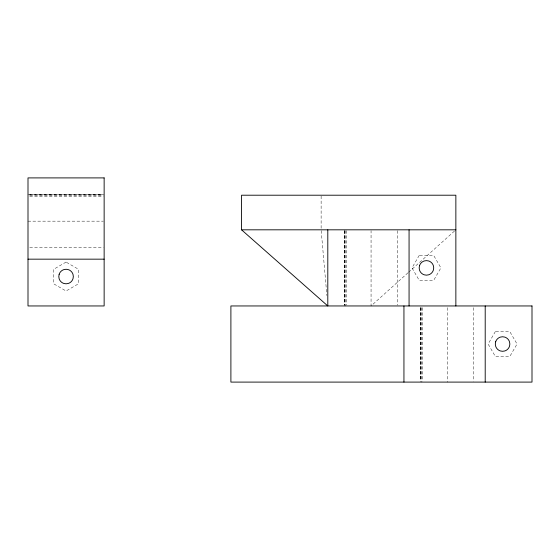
<?xml version="1.0" encoding="UTF-8"?>
<svg xmlns="http://www.w3.org/2000/svg" width="560" height="560" viewBox="0 0 560 560"><rect width="100%" height="100%" fill="white"/><g stroke="black" fill="none" stroke-linecap="round" stroke-linejoin="round"><path stroke-width="0.42" stroke-dasharray="2.8 2.1" d="M407.96 272.825L371.063 305.956L371.063 230.685M408.611 272.244L454.566 230.979M29.729 194.334L103.278 194.334M28 194.46L103.278 194.46M29.729 194.845L103.278 194.845M29.729 195.489L103.278 195.489M29.729 196.378L103.278 196.378M28 221.165L103.278 221.165M29.729 247.485L103.278 247.485M321.202 230.685L326.893 295.575M473.522 307.685L473.522 381.234M447.209 307.685L447.209 382.095M422.422 307.685L422.422 381.234M421.533 307.685L421.533 382.095M420.889 307.685L420.889 381.234M420.504 307.685L420.504 381.234M420.378 307.685L420.378 381.234M397.383 230.685L397.383 305.095M346.276 230.685L346.276 305.095M345.387 230.685L345.387 305.956M344.75 230.685L344.75 305.095M344.365 230.685L344.365 305.095M344.239 230.685L344.239 305.956M321.125 196.07L321.125 228.949M419.209 255.423L411.985 267.89L419.209 280.357L433.671 280.357L440.902 267.89L433.671 255.423L419.209 255.423M495.355 331.562L488.124 344.029L495.355 356.503L509.81 356.503L517.041 344.029L509.81 331.562L495.355 331.562M66.066 262.08L53.599 269.311L53.599 283.766L66.066 290.997L78.54 283.766L78.54 269.311L66.066 262.08"/><path stroke-width="0.84" d="M455.861 305.956L455.861 195.209L241.549 195.209L241.549 229.817L455.861 229.817M28 259.161L104.139 259.161M241.549 229.817L327.803 305.956L327.803 229.817M485.205 305.956L485.205 382.095M409.066 229.817L409.066 305.956M403.942 305.956L403.942 382.095M59.15 274.295L58.793 276.542L59.15 278.782A7.273 7.273 0 0 0 63.819 283.458L66.066 283.808L68.313 283.451A7.273 7.273 0 0 0 72.982 278.782L73.339 276.542L72.982 274.295A7.273 7.273 0 0 0 68.313 269.626L66.066 269.269L63.819 269.626A7.273 7.273 0 0 0 59.15 274.295M419.524 265.643L419.167 267.89L419.524 270.137A7.273 7.273 0 0 0 424.193 274.806L426.44 275.163L428.687 274.806A7.273 7.273 0 0 0 433.356 270.137L433.713 267.89L433.356 265.643A7.273 7.273 0 0 0 428.687 260.974L426.44 260.617L424.193 260.974A7.273 7.273 0 0 0 419.524 265.643M495.67 341.782L495.313 344.029L495.67 346.276A7.273 7.273 0 0 0 500.339 350.945L502.579 351.302L504.826 350.952A7.273 7.273 0 0 0 509.502 346.276L509.852 344.029L509.495 341.782A7.273 7.273 0 0 0 504.826 337.113L502.579 336.756L500.339 337.113A7.273 7.273 0 0 0 495.663 341.782M104.139 177.905L28 177.905L28 305.956L104.139 305.956L104.139 177.905M532 305.956L230.895 305.956L230.895 382.095L532 382.095L532 305.956"/></g></svg>
